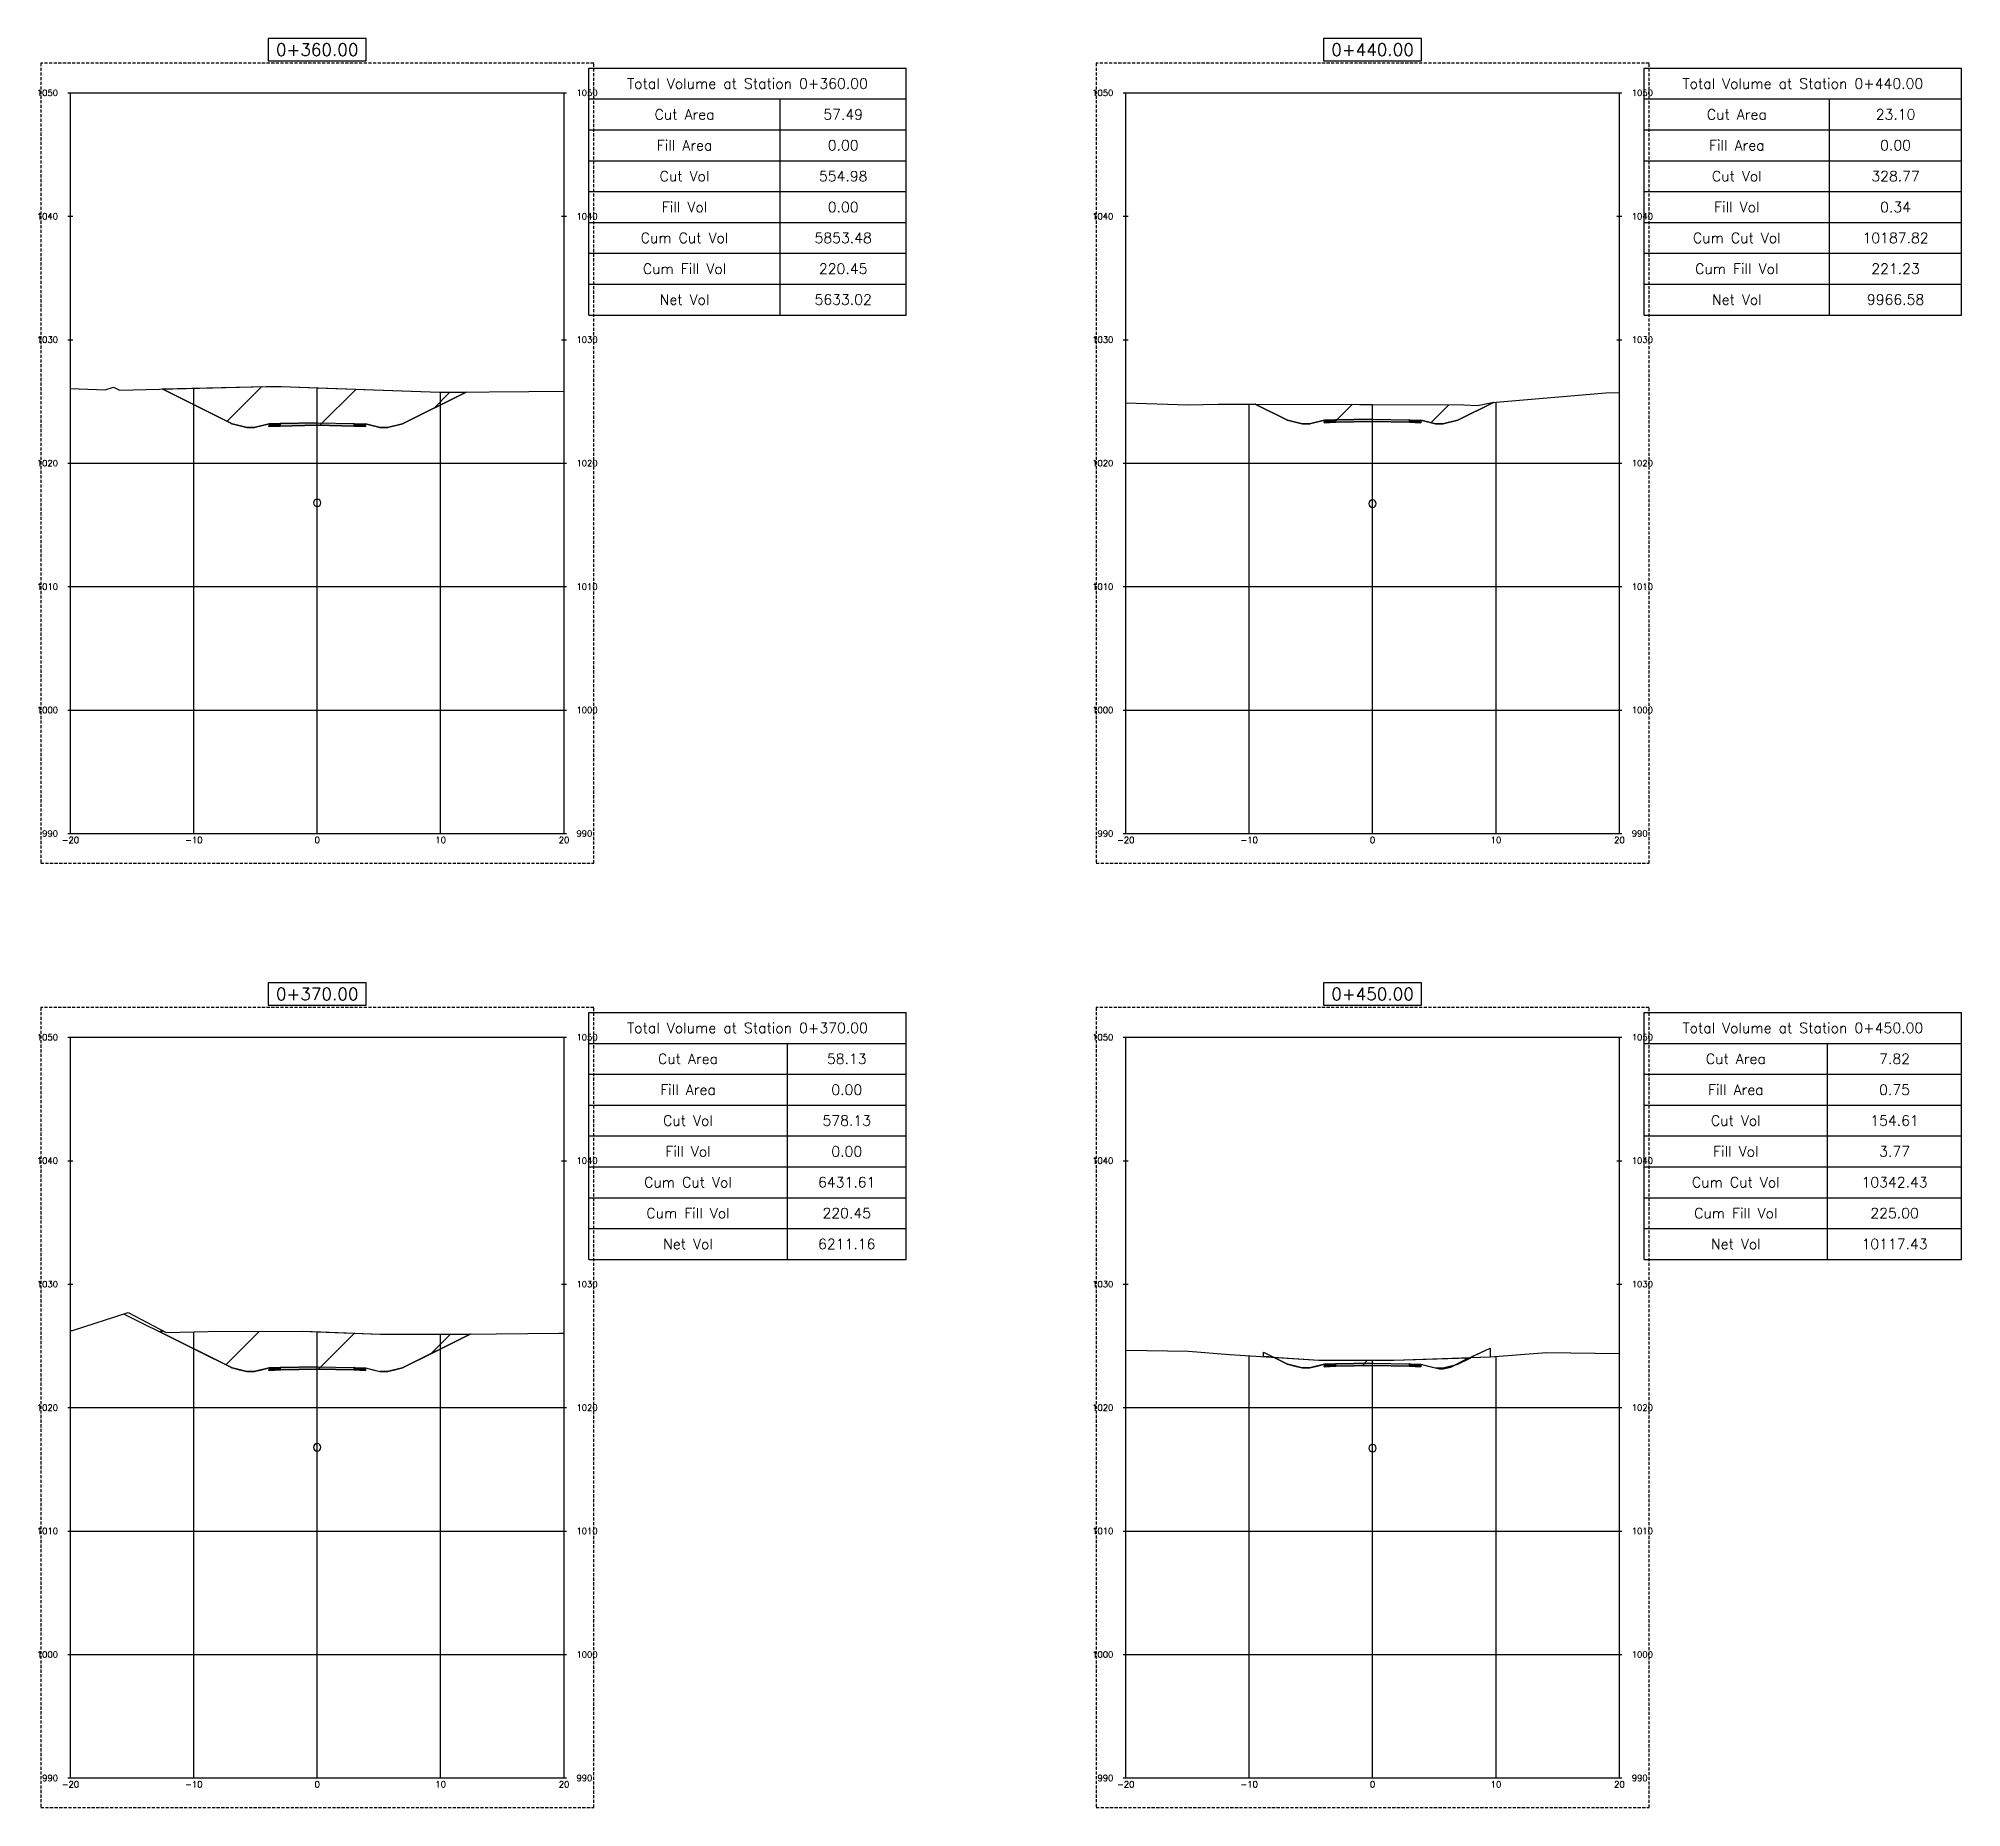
# Model space of a CAD drawing. Header units: metres. Extents: x 517023 to 519141, y 3924953 to 3927827.
# Drawn here: x 518567.4 to 518723.2, y 3925511.7 to 3925655 of the extents above; entities that cross this region are included whole.
import ezdxf

# ---------------------------------------------------------------- set-up
doc = ezdxf.new("R2010")
doc.units = ezdxf.units.M
doc.linetypes.add('DASHED2', pattern=[0.375, 0.25, -0.125])
for name, color, linetype in [('C-ANNO-TABL', 1, 'Continuous'), ('C-ANNO-TABL-TEXT', 150, 'Continuous'), ('C-ANNO-TABL-TITL', 150, 'Continuous'), ('C-ANNO-TABL-TTBL', 5, 'Continuous'), ('C-ROAD-CORR', 5, 'Continuous'), ('C-ROAD-CORR-PATT', 150, 'Continuous'), ('C-ROAD-LINK', 150, 'Continuous'), ('C-ROAD-MARK', 212, 'Continuous'), ('C-ROAD-PROF-TTLB', 5, 'Continuous'), ('C-ROAD-SECT', 7, 'Continuous'), ('C-ROAD-SECT-GRID', 7, 'Continuous'), ('C-ROAD-SECT-TEXT', 92, 'Continuous'), ('C-ROAD-SECT-TICK', 7, 'Continuous'), ('C-ROAD-SECT-TITL', 92, 'Continuous'), ('C-ROAD-SHAP', 32, 'Continuous'), ('C-ROAD-SHAP-PATT', 7, 'Continuous'), ('C-STRM-PIPE', 170, 'Continuous')]:
    doc.layers.add(name, color=color, linetype=linetype)
doc.layers.add('C-ROAD-SECT-BUFR', color=6, linetype='DASHED2', plot=False)
doc.styles.get("Standard").update_dxf_attribs({"font": 'simplex.shx'})

msp = doc.modelspace()

# ---------------------------------------------------------------- hatches: boundary and pattern name
at = {"layer": 'C-ROAD-CORR-PATT', "linetype": 'Continuous', "lineweight": -3}
h = msp.add_hatch(dxfattribs=at)
h.set_pattern_fill('ANSI31', color=1, scale=1.75, style=0)
h.set_pattern_definition([(45, (518577.4114, 3925626.6465), (-3.9289, 3.9289), [])])
h.paths.add_polyline_path([(518577.41, 3925626.65), (518585.82, 3925626.86), (518587.05, 3925626.86), (518599.88, 3925626.38), (518600.7, 3925626.38), (518602.03, 3925626.39), (518596.87, 3925623.82), (518595.67, 3925623.52), (518595.07, 3925623.52), (518593.87, 3925623.82), (518593.87, 3925623.62), (518592.97, 3925623.65), (518589.97, 3925623.71), (518586.97, 3925623.65), (518586.07, 3925623.62), (518586.07, 3925623.82), (518584.87, 3925623.52), (518584.27, 3925623.52), (518583.07, 3925623.82)])
h = msp.add_hatch(dxfattribs=at)
h.set_pattern_fill('ANSI31', color=1, scale=1.75, style=0)
h.set_pattern_definition([(45, (518665.9707, 3925625.417), (-3.9289, 3.9289), [])])
h.paths.add_polyline_path([(518665.97, 3925625.42), (518682.86, 3925625.37), (518683.96, 3925625.32), (518685.15, 3925625.55), (518685.26, 3925625.56), (518682.37, 3925624.12), (518681.17, 3925623.82), (518680.57, 3925623.82), (518679.37, 3925624.12), (518679.37, 3925623.92), (518678.47, 3925623.95), (518675.47, 3925624.01), (518672.47, 3925623.95), (518671.57, 3925623.92), (518671.57, 3925624.12), (518670.37, 3925623.82), (518669.77, 3925623.82), (518668.57, 3925624.12)])
h = msp.add_hatch(dxfattribs=at)
h.set_pattern_fill('ANSI31', color=1, scale=1.75, style=0)
h.set_pattern_definition([(45, (518577.324, 3925550.2277), (-3.9289, 3.9289), [])])
h.paths.add_polyline_path([(518577.32, 3925550.23), (518577.32, 3925550.43), (518577.72, 3925550.22), (518581.13, 3925550.31), (518588.88, 3925550.32), (518595.08, 3925550.09), (518601.92, 3925550.09), (518602.36, 3925550.1), (518602.36, 3925550.1), (518596.87, 3925547.35), (518595.67, 3925547.05), (518595.07, 3925547.05), (518594.47, 3925547.2), (518593.87, 3925547.35), (518593.87, 3925547.25), (518593.87, 3925547.15), (518592.97, 3925547.19), (518589.97, 3925547.25), (518586.97, 3925547.19), (518586.52, 3925547.17), (518586.07, 3925547.15), (518586.07, 3925547.25), (518586.07, 3925547.35), (518584.87, 3925547.05), (518584.27, 3925547.05), (518583.07, 3925547.35)])
h = msp.add_hatch(dxfattribs=at)
h.set_pattern_fill('ANSI31', color=3, scale=1.75, style=0)
h.set_pattern_definition([(45, (518683.312, 3925548.1764), (-3.9289, 3.9289), [])])
h.paths.add_polyline_path([(518683.31, 3925548.18), (518684.99, 3925548.96), (518684.99, 3925548.23)])
h.paths.add_polyline_path([(518666.64, 3925548.27), (518666.64, 3925548.62), (518667.45, 3925548.22)])
h = msp.add_hatch(dxfattribs=at)
h.set_pattern_fill('ANSI31', color=1, scale=1.75, style=0)
h.set_pattern_definition([(45, (518667.446, 3925548.217), (-3.9289, 3.9289), [])])
h.paths.add_polyline_path([(518667.45, 3925548.22), (518671.11, 3925547.98), (518677.2, 3925547.97), (518683.31, 3925548.18), (518683.24, 3925548.14), (518681.8, 3925547.42), (518681.2, 3925547.27), (518680.9, 3925547.27), (518679.97, 3925547.5), (518679.37, 3925547.65), (518679.37, 3925547.45), (518678.47, 3925547.49), (518675.47, 3925547.55), (518672.47, 3925547.49), (518672.02, 3925547.47), (518671.57, 3925547.45), (518671.57, 3925547.65), (518670.37, 3925547.35), (518669.77, 3925547.35), (518668.57, 3925547.65)])
at = {"layer": 'C-ROAD-SHAP-PATT', "linetype": 'Continuous', "lineweight": -3}
for points in [[(518672.47, 3925624.15), (518671.57, 3925624.12), (518671.57, 3925623.92), (518672.47, 3925623.95)], [(518675.47, 3925624.21), (518672.47, 3925624.15), (518672.47, 3925623.95), (518675.47, 3925624.01)], [(518675.47, 3925624.21), (518678.47, 3925624.15), (518678.47, 3925623.95), (518675.47, 3925624.01)], [(518678.47, 3925624.15), (518679.37, 3925624.12), (518679.37, 3925623.92), (518678.47, 3925623.95)], [(518586.97, 3925623.85), (518586.07, 3925623.82), (518586.07, 3925623.62), (518586.97, 3925623.65)], [(518589.97, 3925623.91), (518586.97, 3925623.85), (518586.97, 3925623.65), (518589.97, 3925623.71)], [(518589.97, 3925623.91), (518592.97, 3925623.85), (518592.97, 3925623.65), (518589.97, 3925623.71)], [(518592.97, 3925623.85), (518593.87, 3925623.82), (518593.87, 3925623.62), (518592.97, 3925623.65)], [(518675.47, 3925547.75), (518672.47, 3925547.69), (518672.47, 3925547.49), (518675.47, 3925547.55)], [(518675.47, 3925547.75), (518678.47, 3925547.69), (518678.47, 3925547.49), (518675.47, 3925547.55)], [(518586.97, 3925547.39), (518586.07, 3925547.35), (518586.07, 3925547.15), (518586.97, 3925547.19)], [(518589.97, 3925547.45), (518586.97, 3925547.39), (518586.97, 3925547.19), (518589.97, 3925547.25)], [(518589.97, 3925547.45), (518592.97, 3925547.39), (518592.97, 3925547.19), (518589.97, 3925547.25)], [(518592.97, 3925547.39), (518593.87, 3925547.35), (518593.87, 3925547.15), (518592.97, 3925547.19)], [(518672.47, 3925547.69), (518671.57, 3925547.65), (518671.57, 3925547.45), (518672.47, 3925547.49)], [(518678.47, 3925547.69), (518679.37, 3925547.65), (518679.37, 3925547.45), (518678.47, 3925547.49)]]:
    msp.add_hatch(color=7, dxfattribs=at).paths.add_polyline_path(points)

# ---------------------------------------------------------------- linework, layer by layer
at = {"layer": 'C-ANNO-TABL', "color": 1, "linetype": 'Continuous', "lineweight": -3}
for p, q in [((518611.97, 3925650.14), (518637.69, 3925650.14)), ((518627.48, 3925632.64), (518627.48, 3925650.14)), ((518697.47, 3925650.14), (518723.19, 3925650.14)), ((518712.49, 3925632.64), (518712.49, 3925650.14)), ((518611.97, 3925647.64), (518637.69, 3925647.64)), ((518697.47, 3925647.64), (518723.19, 3925647.64)), ((518611.97, 3925645.14), (518637.69, 3925645.14)), ((518697.47, 3925645.14), (518723.19, 3925645.14)), ((518611.97, 3925642.64), (518637.69, 3925642.64)), ((518697.47, 3925642.64), (518723.19, 3925642.64)), ((518611.97, 3925640.14), (518637.69, 3925640.14)), ((518697.47, 3925640.14), (518723.19, 3925640.14)), ((518611.97, 3925637.64), (518637.69, 3925637.64)), ((518697.47, 3925637.64), (518723.19, 3925637.64)), ((518611.97, 3925635.14), (518637.69, 3925635.14)), ((518697.47, 3925635.14), (518723.19, 3925635.14)), ((518611.97, 3925573.64), (518637.69, 3925573.64)), ((518628.06, 3925556.14), (518628.06, 3925573.64)), ((518697.47, 3925573.64), (518723.19, 3925573.64)), ((518712.33, 3925556.14), (518712.33, 3925573.64)), ((518611.97, 3925571.14), (518637.69, 3925571.14)), ((518697.47, 3925571.14), (518723.19, 3925571.14)), ((518611.97, 3925568.64), (518637.69, 3925568.64)), ((518697.47, 3925568.64), (518723.19, 3925568.64)), ((518611.97, 3925566.14), (518637.69, 3925566.14)), ((518697.47, 3925566.14), (518723.19, 3925566.14)), ((518611.97, 3925563.64), (518637.69, 3925563.64)), ((518697.47, 3925563.64), (518723.19, 3925563.64)), ((518611.97, 3925561.14), (518637.69, 3925561.14)), ((518697.47, 3925561.14), (518723.19, 3925561.14)), ((518611.97, 3925558.64), (518637.69, 3925558.64)), ((518697.47, 3925558.64), (518723.19, 3925558.64))]:
    msp.add_line(p, q, dxfattribs=at)
at = {"layer": 'C-ANNO-TABL-TTBL', "color": 5, "linetype": 'Continuous', "lineweight": -3}
for p, q in [((518611.97, 3925652.64), (518637.69, 3925652.64)), ((518611.97, 3925632.64), (518611.97, 3925652.64)), ((518637.69, 3925632.64), (518637.69, 3925652.64)), ((518697.47, 3925652.64), (518723.19, 3925652.64)), ((518697.47, 3925632.64), (518697.47, 3925652.64)), ((518723.19, 3925632.64), (518723.19, 3925652.64)), ((518611.97, 3925632.64), (518637.69, 3925632.64)), ((518697.47, 3925632.64), (518723.19, 3925632.64)), ((518611.97, 3925576.14), (518637.69, 3925576.14)), ((518611.97, 3925556.14), (518611.97, 3925576.14)), ((518637.69, 3925556.14), (518637.69, 3925576.14)), ((518697.47, 3925576.14), (518723.19, 3925576.14)), ((518697.47, 3925556.14), (518697.47, 3925576.14)), ((518723.19, 3925556.14), (518723.19, 3925576.14)), ((518611.97, 3925556.14), (518637.69, 3925556.14)), ((518697.47, 3925556.14), (518723.19, 3925556.14))]:
    msp.add_line(p, q, dxfattribs=at)
at = {"layer": 'C-ROAD-CORR', "color": 1, "linetype": 'Continuous', "lineweight": -3}
for p, q in [((518577.41, 3925626.65), (518585.82, 3925626.86)), ((518583.07, 3925623.82), (518577.41, 3925626.65)), ((518585.82, 3925626.86), (518587.05, 3925626.86)), ((518587.05, 3925626.86), (518599.88, 3925626.38)), ((518602.03, 3925626.39), (518596.87, 3925623.82)), ((518599.88, 3925626.38), (518600.7, 3925626.38)), ((518600.7, 3925626.38), (518602.03, 3925626.39)), ((518665.97, 3925625.42), (518682.86, 3925625.37)), ((518668.57, 3925624.12), (518665.97, 3925625.42)), ((518669.77, 3925623.82), (518668.57, 3925624.12)), ((518671.57, 3925624.12), (518670.37, 3925623.82)), ((518671.57, 3925623.92), (518671.57, 3925624.12)), ((518680.57, 3925623.82), (518679.37, 3925624.12)), ((518679.37, 3925624.12), (518679.37, 3925623.92)), ((518682.37, 3925624.12), (518681.17, 3925623.82)), ((518685.26, 3925625.56), (518682.37, 3925624.12)), ((518682.86, 3925625.37), (518683.96, 3925625.32)), ((518683.96, 3925625.32), (518685.15, 3925625.55)), ((518685.15, 3925625.55), (518685.26, 3925625.56)), ((518584.27, 3925623.52), (518583.07, 3925623.82)), ((518584.87, 3925623.52), (518584.27, 3925623.52)), ((518586.07, 3925623.82), (518584.87, 3925623.52)), ((518586.07, 3925623.62), (518586.07, 3925623.82)), ((518586.97, 3925623.65), (518586.07, 3925623.62)), ((518589.97, 3925623.71), (518586.97, 3925623.65)), ((518592.97, 3925623.65), (518589.97, 3925623.71)), ((518593.87, 3925623.62), (518592.97, 3925623.65)), ((518595.07, 3925623.52), (518593.87, 3925623.82)), ((518593.87, 3925623.82), (518593.87, 3925623.62)), ((518595.67, 3925623.52), (518595.07, 3925623.52)), ((518596.87, 3925623.82), (518595.67, 3925623.52)), ((518670.37, 3925623.82), (518669.77, 3925623.82)), ((518672.47, 3925623.95), (518671.57, 3925623.92)), ((518675.47, 3925624.01), (518672.47, 3925623.95)), ((518678.47, 3925623.95), (518675.47, 3925624.01)), ((518679.37, 3925623.92), (518678.47, 3925623.95)), ((518681.17, 3925623.82), (518680.57, 3925623.82)), ((518577.32, 3925550.23), (518577.32, 3925550.43)), ((518577.32, 3925550.43), (518577.72, 3925550.22)), ((518583.07, 3925547.35), (518577.32, 3925550.23)), ((518577.72, 3925550.22), (518581.13, 3925550.31)), ((518581.13, 3925550.31), (518588.88, 3925550.32)), ((518588.88, 3925550.32), (518595.08, 3925550.09)), ((518595.08, 3925550.09), (518601.92, 3925550.09)), ((518602.36, 3925550.1), (518596.87, 3925547.35)), ((518601.92, 3925550.09), (518602.36, 3925550.1)), ((518602.36, 3925550.1), (518602.36, 3925550.1)), ((518667.45, 3925548.22), (518671.11, 3925547.98)), ((518668.57, 3925547.65), (518667.45, 3925548.22)), ((518671.11, 3925547.98), (518677.2, 3925547.97)), ((518677.2, 3925547.97), (518683.31, 3925548.18)), ((518683.24, 3925548.14), (518681.8, 3925547.42)), ((518683.31, 3925548.18), (518683.24, 3925548.14)), ((518584.27, 3925547.05), (518583.07, 3925547.35)), ((518584.87, 3925547.05), (518584.27, 3925547.05)), ((518586.07, 3925547.35), (518584.87, 3925547.05)), ((518586.07, 3925547.25), (518586.07, 3925547.35)), ((518586.07, 3925547.15), (518586.07, 3925547.25)), ((518586.07, 3925547.15), (518586.97, 3925547.19)), ((518589.97, 3925547.25), (518586.97, 3925547.19)), ((518592.97, 3925547.19), (518589.97, 3925547.25)), ((518593.87, 3925547.15), (518592.97, 3925547.19)), ((518593.87, 3925547.35), (518595.07, 3925547.05)), ((518593.87, 3925547.35), (518593.87, 3925547.25)), ((518593.87, 3925547.25), (518593.87, 3925547.15)), ((518595.67, 3925547.05), (518595.07, 3925547.05)), ((518596.87, 3925547.35), (518595.67, 3925547.05)), ((518669.77, 3925547.35), (518668.57, 3925547.65)), ((518670.37, 3925547.35), (518669.77, 3925547.35)), ((518671.57, 3925547.65), (518670.37, 3925547.35)), ((518671.57, 3925547.45), (518671.57, 3925547.65)), ((518671.57, 3925547.45), (518672.47, 3925547.49)), ((518675.47, 3925547.55), (518672.47, 3925547.49)), ((518678.47, 3925547.49), (518675.47, 3925547.55)), ((518679.37, 3925547.45), (518678.47, 3925547.49)), ((518679.37, 3925547.65), (518680.9, 3925547.27)), ((518679.37, 3925547.65), (518679.37, 3925547.45)), ((518681.2, 3925547.27), (518680.9, 3925547.27)), ((518681.8, 3925547.42), (518681.2, 3925547.27))]:
    msp.add_line(p, q, dxfattribs=at)
at = {"layer": 'C-ROAD-CORR', "color": 3, "linetype": 'Continuous', "lineweight": -3}
for p, q in [((518666.64, 3925548.27), (518666.64, 3925548.62)), ((518666.64, 3925548.62), (518667.45, 3925548.22)), ((518667.45, 3925548.22), (518666.64, 3925548.27)), ((518683.31, 3925548.18), (518684.99, 3925548.96)), ((518684.99, 3925548.23), (518683.31, 3925548.18)), ((518684.99, 3925548.96), (518684.99, 3925548.23))]:
    msp.add_line(p, q, dxfattribs=at)
at = {"layer": 'C-ROAD-LINK', "color": 150, "linetype": 'Continuous', "lineweight": -3}
for p, q in [((518577.41, 3925626.65), (518583.07, 3925623.82)), ((518596.87, 3925623.82), (518602.03, 3925626.39)), ((518665.97, 3925625.42), (518668.57, 3925624.12)), ((518668.57, 3925624.12), (518669.77, 3925623.82)), ((518670.37, 3925623.82), (518671.57, 3925624.12)), ((518671.57, 3925624.12), (518672.47, 3925624.15)), ((518671.57, 3925624.12), (518671.57, 3925623.92)), ((518672.47, 3925624.15), (518675.47, 3925624.21)), ((518672.47, 3925624.15), (518672.47, 3925623.95)), ((518672.47, 3925623.95), (518672.47, 3925624.15)), ((518675.47, 3925624.21), (518678.47, 3925624.15)), ((518675.47, 3925624.01), (518675.47, 3925624.21)), ((518678.47, 3925624.15), (518678.47, 3925623.95)), ((518678.47, 3925624.15), (518679.37, 3925624.12)), ((518678.47, 3925623.95), (518678.47, 3925624.15)), ((518679.37, 3925624.12), (518679.37, 3925623.92)), ((518679.37, 3925624.12), (518680.57, 3925623.82)), ((518681.17, 3925623.82), (518682.37, 3925624.12)), ((518682.37, 3925624.12), (518685.26, 3925625.56)), ((518583.07, 3925623.82), (518584.27, 3925623.52)), ((518584.27, 3925623.52), (518584.87, 3925623.52)), ((518584.87, 3925623.52), (518586.07, 3925623.82)), ((518586.07, 3925623.82), (518586.97, 3925623.85)), ((518586.07, 3925623.82), (518586.07, 3925623.62)), ((518586.07, 3925623.62), (518586.97, 3925623.65)), ((518586.97, 3925623.85), (518589.97, 3925623.91)), ((518586.97, 3925623.85), (518586.97, 3925623.65)), ((518586.97, 3925623.65), (518586.97, 3925623.85)), ((518586.97, 3925623.65), (518589.97, 3925623.71)), ((518589.97, 3925623.91), (518592.97, 3925623.85)), ((518589.97, 3925623.71), (518589.97, 3925623.91)), ((518589.97, 3925623.71), (518592.97, 3925623.65)), ((518592.97, 3925623.85), (518592.97, 3925623.65)), ((518592.97, 3925623.85), (518593.87, 3925623.82)), ((518592.97, 3925623.65), (518592.97, 3925623.85)), ((518592.97, 3925623.65), (518593.87, 3925623.62)), ((518593.87, 3925623.82), (518593.87, 3925623.62)), ((518593.87, 3925623.82), (518595.07, 3925623.52)), ((518595.07, 3925623.52), (518595.67, 3925623.52)), ((518595.67, 3925623.52), (518596.87, 3925623.82)), ((518669.77, 3925623.82), (518670.37, 3925623.82)), ((518671.57, 3925623.92), (518672.47, 3925623.95)), ((518672.47, 3925623.95), (518675.47, 3925624.01)), ((518675.47, 3925624.01), (518678.47, 3925623.95)), ((518678.47, 3925623.95), (518679.37, 3925623.92)), ((518680.57, 3925623.82), (518681.17, 3925623.82)), ((518574.33, 3925551.72), (518583.07, 3925547.35)), ((518596.87, 3925547.35), (518602.36, 3925550.1)), ((518667.45, 3925548.22), (518668.57, 3925547.65)), ((518672.47, 3925547.69), (518675.47, 3925547.75)), ((518675.47, 3925547.75), (518678.47, 3925547.69)), ((518675.47, 3925547.55), (518675.47, 3925547.75)), ((518682.37, 3925547.65), (518683.42, 3925548.18)), ((518583.07, 3925547.35), (518584.27, 3925547.05)), ((518584.27, 3925547.05), (518584.87, 3925547.05)), ((518584.87, 3925547.05), (518586.07, 3925547.35)), ((518586.07, 3925547.35), (518586.97, 3925547.39)), ((518586.07, 3925547.35), (518586.07, 3925547.15)), ((518586.07, 3925547.15), (518586.97, 3925547.19)), ((518586.97, 3925547.39), (518589.97, 3925547.45)), ((518586.97, 3925547.39), (518586.97, 3925547.19)), ((518586.97, 3925547.19), (518586.97, 3925547.39)), ((518586.97, 3925547.19), (518589.97, 3925547.25)), ((518589.97, 3925547.45), (518592.97, 3925547.39)), ((518589.97, 3925547.25), (518589.97, 3925547.45)), ((518589.97, 3925547.25), (518592.97, 3925547.19)), ((518592.97, 3925547.39), (518592.97, 3925547.19)), ((518592.97, 3925547.39), (518593.87, 3925547.35)), ((518592.97, 3925547.19), (518592.97, 3925547.39)), ((518592.97, 3925547.19), (518593.87, 3925547.15)), ((518593.87, 3925547.35), (518593.87, 3925547.15)), ((518593.87, 3925547.35), (518595.07, 3925547.05)), ((518595.07, 3925547.05), (518595.67, 3925547.05)), ((518595.67, 3925547.05), (518596.87, 3925547.35)), ((518668.57, 3925547.65), (518669.77, 3925547.35)), ((518669.77, 3925547.35), (518670.37, 3925547.35)), ((518670.37, 3925547.35), (518671.57, 3925547.65)), ((518671.57, 3925547.65), (518672.47, 3925547.69)), ((518671.57, 3925547.65), (518671.57, 3925547.45)), ((518671.57, 3925547.45), (518672.47, 3925547.49)), ((518672.47, 3925547.69), (518672.47, 3925547.49)), ((518672.47, 3925547.49), (518672.47, 3925547.69)), ((518672.47, 3925547.49), (518675.47, 3925547.55)), ((518675.47, 3925547.55), (518678.47, 3925547.49)), ((518678.47, 3925547.69), (518678.47, 3925547.49)), ((518678.47, 3925547.69), (518679.37, 3925547.65)), ((518678.47, 3925547.49), (518678.47, 3925547.69)), ((518678.47, 3925547.49), (518679.37, 3925547.45)), ((518679.37, 3925547.65), (518679.37, 3925547.45)), ((518679.37, 3925547.65), (518680.57, 3925547.35)), ((518680.57, 3925547.35), (518681.17, 3925547.35)), ((518681.17, 3925547.35), (518682.37, 3925547.65))]:
    msp.add_line(p, q, dxfattribs=at)
at = {"layer": 'C-ROAD-MARK', "color": 212, "linetype": 'Continuous', "lineweight": -3}
for centre in [(518577.41, 3925626.65), (518602.03, 3925626.39), (518665.97, 3925625.42), (518668.57, 3925624.12), (518671.57, 3925624.12), (518672.47, 3925624.15), (518675.47, 3925624.21), (518678.47, 3925624.15), (518679.37, 3925624.12), (518682.37, 3925624.12), (518685.26, 3925625.56), (518583.07, 3925623.82), (518584.27, 3925623.52), (518584.87, 3925623.52), (518586.07, 3925623.82), (518586.07, 3925623.62), (518586.97, 3925623.85), (518586.97, 3925623.65), (518589.97, 3925623.91), (518589.97, 3925623.71), (518592.97, 3925623.85), (518592.97, 3925623.65), (518593.87, 3925623.82), (518593.87, 3925623.62), (518595.07, 3925623.52), (518595.67, 3925623.52), (518596.87, 3925623.82), (518669.77, 3925623.82), (518670.37, 3925623.82), (518671.57, 3925623.92), (518672.47, 3925623.95), (518675.47, 3925624.01), (518678.47, 3925623.95), (518679.37, 3925623.92), (518680.57, 3925623.82), (518681.17, 3925623.82), (518574.33, 3925551.72), (518602.36, 3925550.1), (518667.45, 3925548.22), (518675.47, 3925547.75), (518683.42, 3925548.18), (518583.07, 3925547.35), (518584.27, 3925547.05), (518584.87, 3925547.05), (518586.07, 3925547.35), (518586.07, 3925547.15), (518586.97, 3925547.39), (518586.97, 3925547.19), (518589.97, 3925547.45), (518589.97, 3925547.25), (518592.97, 3925547.39), (518592.97, 3925547.19), (518593.87, 3925547.35), (518593.87, 3925547.15), (518595.07, 3925547.05), (518595.67, 3925547.05), (518596.87, 3925547.35), (518668.57, 3925547.65), (518669.77, 3925547.35), (518670.37, 3925547.35), (518671.57, 3925547.65), (518671.57, 3925547.45), (518672.47, 3925547.69), (518672.47, 3925547.49), (518675.47, 3925547.55), (518678.47, 3925547.69), (518678.47, 3925547.49), (518679.37, 3925547.65), (518679.37, 3925547.45), (518680.57, 3925547.35), (518681.17, 3925547.35), (518682.37, 3925547.65)]:
    msp.add_circle(centre, 0.015, dxfattribs=at)
at = {"layer": 'C-ROAD-PROF-TTLB', "color": 5, "linetype": 'Continuous', "lineweight": -3}
for p, q in [((518569.97, 3925590.64), (518569.97, 3925650.64)), ((518569.97, 3925650.64), (518609.97, 3925650.64)), ((518609.97, 3925590.64), (518609.97, 3925650.64)), ((518655.47, 3925590.64), (518655.47, 3925650.64)), ((518655.47, 3925650.64), (518695.47, 3925650.64)), ((518695.47, 3925590.64), (518695.47, 3925650.64)), ((518569.97, 3925590.64), (518609.97, 3925590.64)), ((518655.47, 3925590.64), (518695.47, 3925590.64)), ((518569.97, 3925514.14), (518569.97, 3925574.14)), ((518569.97, 3925574.14), (518609.97, 3925574.14)), ((518609.97, 3925514.14), (518609.97, 3925574.14)), ((518655.47, 3925514.14), (518655.47, 3925574.14)), ((518655.47, 3925574.14), (518695.47, 3925574.14)), ((518695.47, 3925514.14), (518695.47, 3925574.14)), ((518569.97, 3925514.14), (518609.97, 3925514.14)), ((518655.47, 3925514.14), (518695.47, 3925514.14))]:
    msp.add_line(p, q, dxfattribs=at)
at = {"layer": 'C-ROAD-SECT', "color": 7, "linetype": 'Continuous', "lineweight": -3}
for points in [[(518569.97, 3925626.69), (518572.79, 3925626.58), (518573.47, 3925626.8), (518573.94, 3925626.56), (518585.82, 3925626.86), (518587.05, 3925626.86), (518589.97, 3925626.75), (518599.88, 3925626.38), (518600.7, 3925626.38), (518607.1, 3925626.44), (518609.97, 3925626.47)], [(518577.41, 3925626.65), (518583.07, 3925623.82), (518584.27, 3925623.52), (518584.87, 3925623.52), (518586.07, 3925623.82), (518586.07, 3925623.62), (518586.97, 3925623.65), (518589.97, 3925623.71), (518592.97, 3925623.65), (518593.87, 3925623.62), (518593.87, 3925623.82), (518595.07, 3925623.52), (518595.67, 3925623.52), (518596.87, 3925623.82), (518602.03, 3925626.39)], [(518655.47, 3925625.53), (518660.52, 3925625.37), (518662.95, 3925625.43), (518663.77, 3925625.43), (518665.94, 3925625.42), (518675.47, 3925625.39), (518682.86, 3925625.37), (518683.96, 3925625.32), (518685.15, 3925625.55), (518694.36, 3925626.34), (518695.47, 3925626.37)], [(518665.97, 3925625.42), (518668.57, 3925624.12), (518669.77, 3925623.82), (518670.37, 3925623.82), (518671.57, 3925624.12), (518671.57, 3925623.92), (518672.47, 3925623.95), (518675.47, 3925624.01), (518678.47, 3925623.95), (518679.37, 3925623.92), (518679.37, 3925624.12), (518680.57, 3925623.82), (518681.17, 3925623.82), (518682.37, 3925624.12), (518685.26, 3925625.56)], [(518569.97, 3925550.39), (518570.15, 3925550.39), (518574.65, 3925551.83), (518577.72, 3925550.22), (518581.13, 3925550.31), (518588.88, 3925550.32), (518589.97, 3925550.28), (518595.08, 3925550.09), (518601.92, 3925550.09), (518609.56, 3925550.16), (518609.97, 3925550.17)], [(518577.32, 3925550.23), (518580.24, 3925548.77), (518583.07, 3925547.35), (518583.67, 3925547.2), (518584.27, 3925547.05), (518584.57, 3925547.05), (518584.87, 3925547.05), (518585.47, 3925547.2), (518586.07, 3925547.35), (518586.07, 3925547.25), (518586.07, 3925547.15), (518586.52, 3925547.17), (518586.97, 3925547.19), (518588.47, 3925547.22), (518589.97, 3925547.25), (518591.47, 3925547.22), (518592.97, 3925547.19), (518593.42, 3925547.17), (518593.87, 3925547.15), (518593.87, 3925547.25), (518593.87, 3925547.35), (518594.47, 3925547.2), (518595.07, 3925547.05), (518595.37, 3925547.05), (518595.67, 3925547.05), (518596.27, 3925547.2), (518596.87, 3925547.35), (518599.45, 3925548.64), (518602.36, 3925550.1)], [(518655.47, 3925548.79), (518660.55, 3925548.7), (518663.87, 3925548.45), (518671.11, 3925547.98), (518675.47, 3925547.97), (518677.2, 3925547.97), (518685.03, 3925548.24), (518689.56, 3925548.6), (518695.47, 3925548.51)], [(518666.64, 3925548.62), (518667.94, 3925547.97), (518668.57, 3925547.65), (518669.17, 3925547.5), (518669.77, 3925547.35), (518670.07, 3925547.35), (518670.37, 3925547.35), (518670.97, 3925547.5), (518671.57, 3925547.65), (518671.57, 3925547.55), (518671.57, 3925547.45), (518672.02, 3925547.47), (518672.47, 3925547.49), (518673.97, 3925547.52), (518675.47, 3925547.55), (518676.97, 3925547.52), (518678.47, 3925547.49), (518678.92, 3925547.47), (518679.37, 3925547.45), (518679.37, 3925547.55), (518679.37, 3925547.65), (518679.97, 3925547.5), (518680.9, 3925547.27), (518681.2, 3925547.27), (518681.8, 3925547.42), (518683.24, 3925548.14), (518684.99, 3925548.96)]]:
    msp.add_lwpolyline(points, dxfattribs=at)
at = {"layer": 'C-ROAD-SECT-BUFR', "color": 6, "linetype": 'DASHED2', "lineweight": -3}
for p, q in [((518612.37, 3925653.04), (518567.57, 3925653.04)), ((518567.57, 3925653.04), (518567.57, 3925588.24)), ((518612.37, 3925588.24), (518612.37, 3925653.04)), ((518697.87, 3925653.04), (518653.07, 3925653.04)), ((518653.07, 3925653.04), (518653.07, 3925588.24)), ((518697.87, 3925588.24), (518697.87, 3925653.04)), ((518567.57, 3925588.24), (518612.37, 3925588.24)), ((518653.07, 3925588.24), (518697.87, 3925588.24)), ((518612.37, 3925576.54), (518567.57, 3925576.54)), ((518567.57, 3925576.54), (518567.57, 3925511.74)), ((518612.37, 3925511.74), (518612.37, 3925576.54)), ((518697.87, 3925576.54), (518653.07, 3925576.54)), ((518653.07, 3925576.54), (518653.07, 3925511.74)), ((518697.87, 3925511.74), (518697.87, 3925576.54)), ((518567.57, 3925511.74), (518612.37, 3925511.74)), ((518653.07, 3925511.74), (518697.87, 3925511.74))]:
    msp.add_line(p, q, dxfattribs=at)
at = {"layer": 'C-ROAD-SECT-GRID', "color": 7, "linetype": 'Continuous', "lineweight": -3}
for p, q in [((518569.97, 3925590.64), (518569.97, 3925626.69)), ((518579.97, 3925590.64), (518579.97, 3925626.71)), ((518589.97, 3925590.64), (518589.97, 3925626.75)), ((518599.97, 3925590.64), (518599.97, 3925626.38)), ((518609.97, 3925590.64), (518609.97, 3925626.47)), ((518695.47, 3925590.64), (518695.47, 3925626.37)), ((518655.47, 3925590.64), (518655.47, 3925625.53)), ((518665.47, 3925590.64), (518665.47, 3925625.42)), ((518675.47, 3925590.64), (518675.47, 3925625.39)), ((518685.47, 3925590.64), (518685.47, 3925625.58)), ((518569.97, 3925620.64), (518609.97, 3925620.64)), ((518655.47, 3925620.64), (518695.47, 3925620.64)), ((518569.97, 3925610.64), (518609.97, 3925610.64)), ((518655.47, 3925610.64), (518695.47, 3925610.64)), ((518569.97, 3925600.64), (518609.97, 3925600.64)), ((518655.47, 3925600.64), (518695.47, 3925600.64)), ((518569.97, 3925590.64), (518609.97, 3925590.64)), ((518655.47, 3925590.64), (518695.47, 3925590.64)), ((518569.97, 3925514.14), (518569.97, 3925550.39)), ((518579.97, 3925514.14), (518579.97, 3925550.28)), ((518589.97, 3925514.14), (518589.97, 3925550.28)), ((518599.97, 3925514.14), (518599.97, 3925550.09)), ((518609.97, 3925514.14), (518609.97, 3925550.17)), ((518655.47, 3925514.14), (518655.47, 3925548.79)), ((518665.47, 3925514.14), (518665.47, 3925548.35)), ((518675.47, 3925514.14), (518675.47, 3925547.97)), ((518685.47, 3925514.14), (518685.47, 3925548.27)), ((518695.47, 3925514.14), (518695.47, 3925548.51)), ((518569.97, 3925544.14), (518609.97, 3925544.14)), ((518655.47, 3925544.14), (518695.47, 3925544.14)), ((518569.97, 3925534.14), (518609.97, 3925534.14)), ((518655.47, 3925534.14), (518695.47, 3925534.14)), ((518569.97, 3925524.14), (518609.97, 3925524.14)), ((518655.47, 3925524.14), (518695.47, 3925524.14)), ((518569.97, 3925514.14), (518609.97, 3925514.14)), ((518655.47, 3925514.14), (518695.47, 3925514.14))]:
    msp.add_line(p, q, dxfattribs=at)
at = {"layer": 'C-ROAD-SECT-TICK', "color": 7, "linetype": 'Continuous', "lineweight": -3}
for p, q in [((518569.77, 3925650.64), (518570.17, 3925650.64)), ((518609.77, 3925650.64), (518610.17, 3925650.64)), ((518655.27, 3925650.64), (518655.67, 3925650.64)), ((518695.27, 3925650.64), (518695.67, 3925650.64)), ((518569.77, 3925640.64), (518570.17, 3925640.64)), ((518609.77, 3925640.64), (518610.17, 3925640.64)), ((518655.27, 3925640.64), (518655.67, 3925640.64)), ((518695.27, 3925640.64), (518695.67, 3925640.64)), ((518569.77, 3925630.64), (518570.17, 3925630.64)), ((518609.77, 3925630.64), (518610.17, 3925630.64)), ((518655.27, 3925630.64), (518655.67, 3925630.64)), ((518695.27, 3925630.64), (518695.67, 3925630.64)), ((518569.77, 3925620.64), (518570.17, 3925620.64)), ((518609.77, 3925620.64), (518610.17, 3925620.64)), ((518655.27, 3925620.64), (518655.67, 3925620.64)), ((518695.27, 3925620.64), (518695.67, 3925620.64)), ((518569.77, 3925610.64), (518570.17, 3925610.64)), ((518609.77, 3925610.64), (518610.17, 3925610.64)), ((518655.27, 3925610.64), (518655.67, 3925610.64)), ((518695.27, 3925610.64), (518695.67, 3925610.64)), ((518569.77, 3925600.64), (518570.17, 3925600.64)), ((518609.77, 3925600.64), (518610.17, 3925600.64)), ((518655.27, 3925600.64), (518655.67, 3925600.64)), ((518695.27, 3925600.64), (518695.67, 3925600.64)), ((518569.77, 3925590.64), (518570.17, 3925590.64)), ((518609.77, 3925590.64), (518610.17, 3925590.64)), ((518655.27, 3925590.64), (518655.67, 3925590.64)), ((518695.27, 3925590.64), (518695.67, 3925590.64)), ((518569.77, 3925574.14), (518570.17, 3925574.14)), ((518609.77, 3925574.14), (518610.17, 3925574.14)), ((518655.27, 3925574.14), (518655.67, 3925574.14)), ((518695.27, 3925574.14), (518695.67, 3925574.14)), ((518569.77, 3925564.14), (518570.17, 3925564.14)), ((518609.77, 3925564.14), (518610.17, 3925564.14)), ((518655.27, 3925564.14), (518655.67, 3925564.14)), ((518695.27, 3925564.14), (518695.67, 3925564.14)), ((518569.77, 3925554.14), (518570.17, 3925554.14)), ((518609.77, 3925554.14), (518610.17, 3925554.14)), ((518655.27, 3925554.14), (518655.67, 3925554.14)), ((518695.27, 3925554.14), (518695.67, 3925554.14)), ((518569.77, 3925544.14), (518570.17, 3925544.14)), ((518609.77, 3925544.14), (518610.17, 3925544.14)), ((518655.27, 3925544.14), (518655.67, 3925544.14)), ((518695.27, 3925544.14), (518695.67, 3925544.14)), ((518569.77, 3925534.14), (518570.17, 3925534.14)), ((518609.77, 3925534.14), (518610.17, 3925534.14)), ((518655.27, 3925534.14), (518655.67, 3925534.14)), ((518695.27, 3925534.14), (518695.67, 3925534.14)), ((518569.77, 3925524.14), (518570.17, 3925524.14)), ((518609.77, 3925524.14), (518610.17, 3925524.14)), ((518655.27, 3925524.14), (518655.67, 3925524.14)), ((518695.27, 3925524.14), (518695.67, 3925524.14)), ((518569.77, 3925514.14), (518570.17, 3925514.14)), ((518609.77, 3925514.14), (518610.17, 3925514.14)), ((518655.27, 3925514.14), (518655.67, 3925514.14)), ((518695.27, 3925514.14), (518695.67, 3925514.14))]:
    msp.add_line(p, q, dxfattribs=at)
at = {"layer": 'C-ROAD-SECT-TITL', "color": 92, "linetype": 'Continuous', "lineweight": -3}
for points in [[(518586, 3925653.24), (518593.94, 3925653.24), (518593.94, 3925655.04), (518586, 3925655.04)], [(518671.5, 3925653.24), (518679.44, 3925653.24), (518679.44, 3925655.04), (518671.5, 3925655.04)], [(518586, 3925576.74), (518593.94, 3925576.74), (518593.94, 3925578.54), (518586, 3925578.54)], [(518671.5, 3925576.74), (518679.44, 3925576.74), (518679.44, 3925578.54), (518671.5, 3925578.54)]]:
    msp.add_3dface(points, dxfattribs=at)
at = {"layer": 'C-ROAD-SHAP', "color": 32, "linetype": 'Continuous', "lineweight": -3}
for p, q in [((518672.47, 3925624.15), (518671.57, 3925624.12)), ((518671.57, 3925624.12), (518671.57, 3925623.92)), ((518675.47, 3925624.21), (518672.47, 3925624.15)), ((518672.47, 3925624.15), (518672.47, 3925623.95)), ((518672.47, 3925623.95), (518672.47, 3925624.15)), ((518675.47, 3925624.21), (518678.47, 3925624.15)), ((518675.47, 3925624.01), (518675.47, 3925624.21)), ((518678.47, 3925624.15), (518678.47, 3925623.95)), ((518678.47, 3925624.15), (518679.37, 3925624.12)), ((518678.47, 3925623.95), (518678.47, 3925624.15)), ((518679.37, 3925624.12), (518679.37, 3925623.92)), ((518586.97, 3925623.85), (518586.07, 3925623.82)), ((518586.07, 3925623.82), (518586.07, 3925623.62)), ((518586.07, 3925623.62), (518586.97, 3925623.65)), ((518589.97, 3925623.91), (518586.97, 3925623.85)), ((518586.97, 3925623.85), (518586.97, 3925623.65)), ((518586.97, 3925623.65), (518586.97, 3925623.85)), ((518586.97, 3925623.65), (518589.97, 3925623.71)), ((518589.97, 3925623.91), (518592.97, 3925623.85)), ((518589.97, 3925623.71), (518589.97, 3925623.91)), ((518592.97, 3925623.65), (518589.97, 3925623.71)), ((518592.97, 3925623.85), (518592.97, 3925623.65)), ((518592.97, 3925623.85), (518593.87, 3925623.82)), ((518592.97, 3925623.65), (518592.97, 3925623.85)), ((518593.87, 3925623.62), (518592.97, 3925623.65)), ((518593.87, 3925623.82), (518593.87, 3925623.62)), ((518671.57, 3925623.92), (518672.47, 3925623.95)), ((518672.47, 3925623.95), (518675.47, 3925624.01)), ((518678.47, 3925623.95), (518675.47, 3925624.01)), ((518679.37, 3925623.92), (518678.47, 3925623.95)), ((518675.47, 3925547.75), (518672.47, 3925547.69)), ((518675.47, 3925547.75), (518678.47, 3925547.69)), ((518675.47, 3925547.55), (518675.47, 3925547.75)), ((518586.97, 3925547.39), (518586.07, 3925547.35)), ((518586.07, 3925547.35), (518586.07, 3925547.15)), ((518586.07, 3925547.15), (518586.97, 3925547.19)), ((518589.97, 3925547.45), (518586.97, 3925547.39)), ((518586.97, 3925547.39), (518586.97, 3925547.19)), ((518586.97, 3925547.19), (518586.97, 3925547.39)), ((518586.97, 3925547.19), (518589.97, 3925547.25)), ((518589.97, 3925547.45), (518592.97, 3925547.39)), ((518589.97, 3925547.25), (518589.97, 3925547.45)), ((518592.97, 3925547.19), (518589.97, 3925547.25)), ((518592.97, 3925547.39), (518592.97, 3925547.19)), ((518592.97, 3925547.39), (518593.87, 3925547.35)), ((518592.97, 3925547.19), (518592.97, 3925547.39)), ((518593.87, 3925547.15), (518592.97, 3925547.19)), ((518593.87, 3925547.35), (518593.87, 3925547.15)), ((518672.47, 3925547.69), (518671.57, 3925547.65)), ((518671.57, 3925547.65), (518671.57, 3925547.45)), ((518671.57, 3925547.45), (518672.47, 3925547.49)), ((518672.47, 3925547.69), (518672.47, 3925547.49)), ((518672.47, 3925547.49), (518672.47, 3925547.69)), ((518672.47, 3925547.49), (518675.47, 3925547.55)), ((518678.47, 3925547.49), (518675.47, 3925547.55)), ((518678.47, 3925547.69), (518678.47, 3925547.49)), ((518678.47, 3925547.69), (518679.37, 3925547.65)), ((518678.47, 3925547.49), (518678.47, 3925547.69)), ((518679.37, 3925547.45), (518678.47, 3925547.49)), ((518679.37, 3925547.65), (518679.37, 3925547.45))]:
    msp.add_line(p, q, dxfattribs=at)
at = {"layer": 'C-STRM-PIPE', "color": 170, "linetype": 'Continuous', "lineweight": -3}
for centre, start, end in [((518589.97, 3925617.43), 0, 180), ((518589.97, 3925617.43), 180, 0), ((518675.47, 3925617.36), 0, 180), ((518675.47, 3925617.36), 180, 0), ((518589.97, 3925540.92), 0, 180), ((518589.97, 3925540.92), 180, 0), ((518675.47, 3925540.85), 0, 180), ((518675.47, 3925540.85), 180, 0)]:
    msp.add_arc(centre, 0.3, start, end, dxfattribs=at)

# ---------------------------------------------------------------- texts
at = {"layer": 'C-ANNO-TABL-TEXT', "color": 150, "linetype": 'Continuous', "lineweight": -3, "char_height": 0.833, "attachment_point": 5}
for s, insert in [('57.49', (518632.58, 3925648.89)), ('23.10', (518717.84, 3925648.89)), ('0.00', (518632.58, 3925646.39)), ('0.00', (518717.84, 3925646.39)), ('554.98', (518632.58, 3925643.89)), ('328.77', (518717.84, 3925643.89)), ('0.00', (518632.58, 3925641.39)), ('0.34', (518717.84, 3925641.39)), ('5853.48', (518632.58, 3925638.89)), ('10187.82', (518717.84, 3925638.89)), ('220.45', (518632.58, 3925636.39)), ('221.23', (518717.84, 3925636.39)), ('5633.02', (518632.58, 3925633.89)), ('9966.58', (518717.84, 3925633.89)), ('58.13', (518632.87, 3925572.39)), ('7.82', (518717.76, 3925572.39)), ('0.00', (518632.87, 3925569.89)), ('0.75', (518717.76, 3925569.89)), ('578.13', (518632.87, 3925567.39)), ('154.61', (518717.76, 3925567.39)), ('0.00', (518632.87, 3925564.89)), ('3.77', (518717.76, 3925564.89)), ('6431.61', (518632.87, 3925562.39)), ('10342.43', (518717.76, 3925562.39)), ('220.45', (518632.87, 3925559.89)), ('225.00', (518717.76, 3925559.89)), ('6211.16', (518632.87, 3925557.39)), ('10117.43', (518717.76, 3925557.39))]:
    msp.add_mtext(s, dxfattribs=dict(at, insert=insert))
at = {"layer": 'C-ANNO-TABL-TITL', "color": 150, "linetype": 'Continuous', "lineweight": -3, "attachment_point": 5}
for s, insert, char_height in [('Total Volume at Station 0+360.00', (518624.83, 3925651.39), 0.8333), ('Total Volume at Station 0+440.00', (518710.33, 3925651.39), 0.8333), ('Cut Area', (518619.73, 3925648.89), 0.833), ('Cut Area', (518704.98, 3925648.89), 0.833), ('Fill Area', (518619.73, 3925646.39), 0.833), ('Fill Area', (518704.98, 3925646.39), 0.833), ('Cut Vol', (518619.73, 3925643.89), 0.833), ('Cut Vol', (518704.98, 3925643.89), 0.833), ('Fill Vol', (518619.73, 3925641.39), 0.833), ('Fill Vol', (518704.98, 3925641.39), 0.833), ('Cum Cut Vol', (518619.73, 3925638.89), 0.8333), ('Cum Cut Vol', (518704.98, 3925638.89), 0.8333), ('Cum Fill Vol', (518619.73, 3925636.39), 0.8333), ('Cum Fill Vol', (518704.98, 3925636.39), 0.8333), ('Net Vol', (518619.73, 3925633.89), 0.833), ('Net Vol', (518704.98, 3925633.89), 0.833), ('Total Volume at Station 0+370.00', (518624.83, 3925574.89), 0.8333), ('Total Volume at Station 0+450.00', (518710.33, 3925574.89), 0.8333), ('Cut Area', (518620.01, 3925572.39), 0.833), ('Cut Area', (518704.9, 3925572.39), 0.833), ('Fill Area', (518620.01, 3925569.89), 0.833), ('Fill Area', (518704.9, 3925569.89), 0.833), ('Cut Vol', (518620.01, 3925567.39), 0.833), ('Cut Vol', (518704.9, 3925567.39), 0.833), ('Fill Vol', (518620.01, 3925564.89), 0.833), ('Fill Vol', (518704.9, 3925564.89), 0.833), ('Cum Cut Vol', (518620.01, 3925562.39), 0.8333), ('Cum Cut Vol', (518704.9, 3925562.39), 0.8333), ('Cum Fill Vol', (518620.01, 3925559.89), 0.8333), ('Cum Fill Vol', (518704.9, 3925559.89), 0.8333), ('Net Vol', (518620.01, 3925557.39), 0.833), ('Net Vol', (518704.9, 3925557.39), 0.833)]:
    msp.add_mtext(s, dxfattribs=dict(at, insert=insert, char_height=char_height))
at = {"layer": 'C-ROAD-SECT-TEXT', "color": 92, "linetype": 'Continuous', "lineweight": -3, "char_height": 0.5}
for s, insert, attachment_point in [('1050', (518568.97, 3925650.64), 6), ('1050', (518610.97, 3925650.64), 4), ('1050', (518654.47, 3925650.64), 6), ('1050', (518696.47, 3925650.64), 4), ('1040', (518568.97, 3925640.64), 6), ('1040', (518610.97, 3925640.64), 4), ('1040', (518654.47, 3925640.64), 6), ('1040', (518696.47, 3925640.64), 4), ('1030', (518568.97, 3925630.64), 6), ('1030', (518610.97, 3925630.64), 4), ('1030', (518654.47, 3925630.64), 6), ('1030', (518696.47, 3925630.64), 4), ('1020', (518568.97, 3925620.64), 6), ('1020', (518610.97, 3925620.64), 4), ('1020', (518654.47, 3925620.64), 6), ('1020', (518696.47, 3925620.64), 4), ('1010', (518568.97, 3925610.64), 6), ('1010', (518610.97, 3925610.64), 4), ('1010', (518654.47, 3925610.64), 6), ('1010', (518696.47, 3925610.64), 4), ('1000', (518568.97, 3925600.64), 6), ('1000', (518610.97, 3925600.64), 4), ('1000', (518654.47, 3925600.64), 6), ('1000', (518696.47, 3925600.64), 4), ('990', (518568.97, 3925590.64), 6), ('{\\C3;-20}', (518569.97, 3925590.37), 2), ('{\\C3;-10}', (518579.97, 3925590.37), 2), ('{\\C3;0}', (518589.97, 3925590.37), 2), ('{\\C3;10}', (518599.97, 3925590.37), 2), ('{\\C3;20}', (518609.97, 3925590.37), 2), ('990', (518610.97, 3925590.64), 4), ('990', (518654.47, 3925590.64), 6), ('{\\C3;-20}', (518655.47, 3925590.37), 2), ('{\\C3;-10}', (518665.47, 3925590.37), 2), ('{\\C3;0}', (518675.47, 3925590.37), 2), ('{\\C3;10}', (518685.47, 3925590.37), 2), ('{\\C3;20}', (518695.47, 3925590.37), 2), ('990', (518696.47, 3925590.64), 4), ('1050', (518568.97, 3925574.14), 6), ('1050', (518610.97, 3925574.14), 4), ('1050', (518654.47, 3925574.14), 6), ('1050', (518696.47, 3925574.14), 4), ('1040', (518568.97, 3925564.14), 6), ('1040', (518610.97, 3925564.14), 4), ('1040', (518654.47, 3925564.14), 6), ('1040', (518696.47, 3925564.14), 4), ('1030', (518568.97, 3925554.14), 6), ('1030', (518610.97, 3925554.14), 4), ('1030', (518654.47, 3925554.14), 6), ('1030', (518696.47, 3925554.14), 4), ('1020', (518568.97, 3925544.14), 6), ('1020', (518610.97, 3925544.14), 4), ('1020', (518654.47, 3925544.14), 6), ('1020', (518696.47, 3925544.14), 4), ('1010', (518568.97, 3925534.14), 6), ('1010', (518610.97, 3925534.14), 4), ('1010', (518654.47, 3925534.14), 6), ('1010', (518696.47, 3925534.14), 4), ('1000', (518568.97, 3925524.14), 6), ('1000', (518610.97, 3925524.14), 4), ('1000', (518654.47, 3925524.14), 6), ('1000', (518696.47, 3925524.14), 4), ('990', (518568.97, 3925514.14), 6), ('{\\C3;-20}', (518569.97, 3925513.87), 2), ('{\\C3;-10}', (518579.97, 3925513.87), 2), ('{\\C3;0}', (518589.97, 3925513.87), 2), ('{\\C3;10}', (518599.97, 3925513.87), 2), ('{\\C3;20}', (518609.97, 3925513.87), 2), ('990', (518610.97, 3925514.14), 4), ('990', (518654.47, 3925514.14), 6), ('{\\C3;-20}', (518655.47, 3925513.87), 2), ('{\\C3;-10}', (518665.47, 3925513.87), 2), ('{\\C3;0}', (518675.47, 3925513.87), 2), ('{\\C3;10}', (518685.47, 3925513.87), 2), ('{\\C3;20}', (518695.47, 3925513.87), 2), ('990', (518696.47, 3925514.14), 4)]:
    msp.add_mtext(s, dxfattribs=dict(at, insert=insert, attachment_point=attachment_point))
at = {"layer": 'C-ROAD-SECT-TITL', "color": 92, "linetype": 'Continuous', "lineweight": -3, "char_height": 1, "attachment_point": 8}
for s, insert in [('0+360.00', (518589.97, 3925653.64)), ('0+440.00', (518675.47, 3925653.64)), ('0+370.00', (518589.97, 3925577.14)), ('0+450.00', (518675.47, 3925577.14))]:
    msp.add_mtext(s, dxfattribs=dict(at, insert=insert))

doc.saveas('drawing.dxf')
